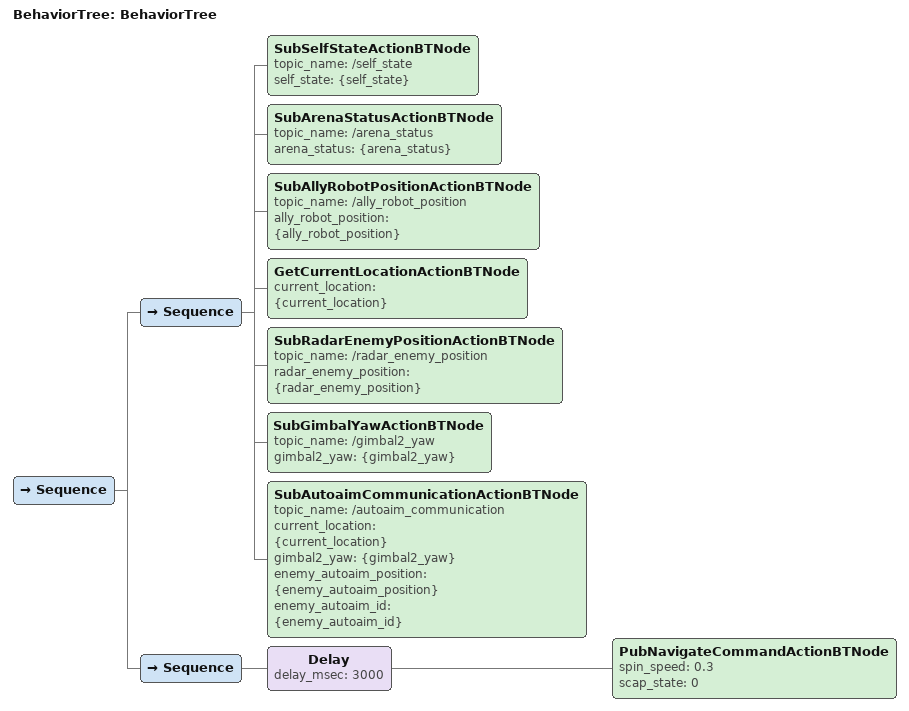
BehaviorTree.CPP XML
<?xml version="1.0" encoding="UTF-8"?>
<root BTCPP_format="4" main_tree_to_execute="BehaviorTree">
    <BehaviorTree ID="BehaviorTree">
        <Sequence>
            <Sequence>
                <SubSelfStateActionBTNode topic_name="/self_state"
                    self_state="{self_state}" />
                <!--SubGameStatusActionBTNode
                topic_name="/game_status"
                    game_status="{game_status}" /-->
                <SubArenaStatusActionBTNode topic_name="/arena_status"
                    arena_status="{arena_status}" />
                <!--SubAllRobotHPActionBTNode
                topic_name="/all_robot_hp"
                all_robot_hp="{all_robot_hp}" /-->
                <SubAllyRobotPositionActionBTNode topic_name="/ally_robot_position"
                    ally_robot_position="{ally_robot_position}" />
                <GetCurrentLocationActionBTNode current_location="{current_location}" />
                <SubRadarEnemyPositionActionBTNode topic_name="/radar_enemy_position"
                    radar_enemy_position="{radar_enemy_position}" />
                <SubGimbalYawActionBTNode topic_name="/gimbal2_yaw"
                    gimbal2_yaw="{gimbal2_yaw}" />
                <SubAutoaimCommunicationActionBTNode topic_name="/autoaim_communication"
                    current_location="{current_location}"
                    gimbal2_yaw="{gimbal2_yaw}"
                    enemy_autoaim_position="{enemy_autoaim_position}"
                    enemy_autoaim_id="{enemy_autoaim_id}" />
            </Sequence>
            <Sequence>
                <!-- TODO:write test here-->
                <Delay delay_msec="3000">
                    <PubNavigateCommandActionBTNode spin_speed="0.3" scap_state="0" />
                </Delay>
            </Sequence>
        </Sequence>
    </BehaviorTree>
</root>
